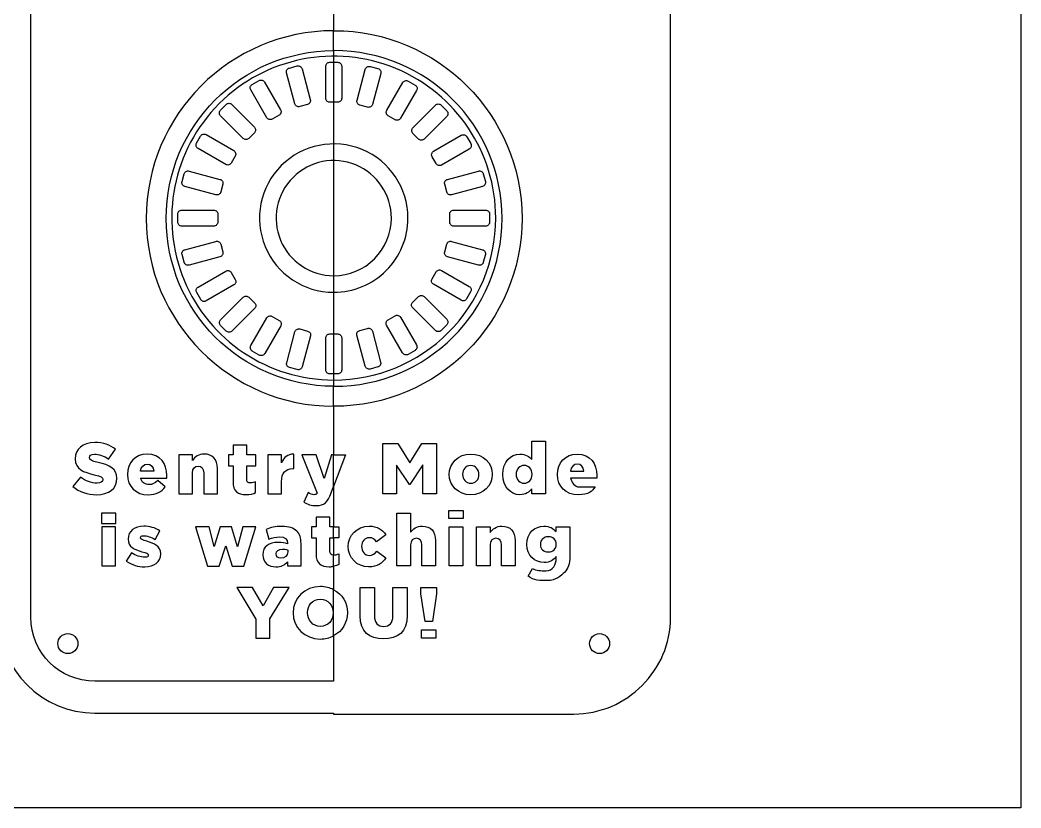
# Model space of a CAD drawing. Extents: x -459 to 930, y -131 to 300.
# Drawn here: x 129.4 to 379.7, y 0.1 to 197.3 of the extents above; entities that cross this region are included whole.
import ezdxf

# ---------------------------------------------------------------- set-up
doc = ezdxf.new("R2010")
doc.units = 0
doc.layers.add('Ebene_1', color=7, linetype='CONTINUOUS')

msp = doc.modelspace()

# ---------------------------------------------------------------- linework, layer by layer
at = {"layer": 'Ebene_1', "color": 7}
for points in [[(0.078336, 299.921664), (379.748836, 299.921664), (379.748836, 0.078344), (0.078336, 0.078344)], [(207.815736, 189.635088)], [(196.755055, 185.290675)], [(206.848001, 186.722517)], [(216.976023, 185.652421)], [(187.448851, 181.153467)], [(226.481951, 181.997554)], [(234.717868, 176.006753)], [(179.530664, 174.748385)], [(241.12315, 168.088566)], [(173.53985, 166.512468)], [(245.260558, 158.782362)], [(180.095346, 156.194386)], [(178.848, 148.722516)], [(222.256204, 147.72253)], [(226.413942, 147.72252)], [(246.848, 148.722516)], [(248.369245, 147.72252)], [(179.57759, 141.18267)], [(245.778314, 138.594694)], [(182.23345, 134.088566)], [(232.42955, 132.512468)], [(186.634592, 127.923477)], [(227.61394, 126.665109)], [(192.481951, 123.107854)], [(221.448851, 122.263767)], [(199.376331, 119.969453)], [(206.848001, 118.722517)], [(214.354747, 119.607707)], [(207.815736, 100.628709)], [(220.156069, 91.327985), (223.854034, 91.327985), (226.86677, 86.439396), (229.878988, 91.327985), (233.577471, 91.327985), (233.577471, 78.700333), (230.095512, 78.700333), (230.095512, 85.952086), (226.86677, 81.009751), (226.794422, 81.009751), (223.583767, 85.916428), (223.583767, 78.700333), (220.156069, 78.700333)], [(242.137154, 88.67595)], [(242.101393, 85.771735)], [(255.478869, 85.807909)], [(268.739564, 86.150524)], [(148.51165, 78.484)], [(161.47601, 78.46596)], [(185.93551, 78.50205)], [(149.74719, 71.30441), (153.31896, 71.30441), (153.31896, 73.8299), (149.74719, 73.8299)], [(236.611289, 74.559445), (240.183164, 74.559445), (240.183164, 72.563185), (236.611289, 72.563185)], [(149.81939, 60.66129), (153.24684, 60.66129), (153.24684, 70.42049), (149.81939, 70.42049)], [(176.27932, 60.58913), (179.21971, 60.58913), (180.84324, 65.65814), (182.43069, 60.58913), (185.38912, 60.58913), (188.40167, 70.42049), (185.10049, 70.42049), (183.78363, 65.47775), (182.26834, 70.45657), (179.43618, 70.45657), (177.93893, 65.51383), (176.65815, 70.42049), (173.30286, 70.42049)], [(216.699843, 70.619172)], [(236.683634, 70.420735), (240.111333, 70.420735), (240.111333, 60.661124), (236.683634, 60.661124)], [(249.908668, 70.636741)], [(260.391232, 70.636741)], [(261.527596, 67.967137)], [(160.57283, 60.44481)], [(193.40345, 60.4448)], [(194.63012, 62.5915)], [(207.815733, 60.567564)], [(188.37207, 42.62209), (191.88971, 42.62209), (191.88971, 47.40247), (196.68814, 55.24953), (192.77363, 55.24953), (190.15795, 50.64953), (187.56031, 55.24953), (183.57364, 55.24953), (188.37207, 47.34836)], [(229.665458, 55.249567), (233.561863, 55.249567), (233.561863, 53.716327), (232.515931, 46.734841), (230.711907, 46.734841), (229.665458, 53.716327)], [(204.472683, 52.345352)], [(207.815736, 43.181572)], [(229.827722, 44.630578), (233.399597, 44.630578), (233.399597, 42.621914), (229.827722, 42.621914)]]:
    msp.add_lwpolyline(points, close=True, dxfattribs=at)
for points in [[(132.120617, 47.82529), (132.120617, 247.82489)], [(292.12066, 47.825215), (292.12066, 247.82489)], [(215.007029, 215.753464), (207.815736, 215.753464), (207.815736, 213.113832), (218.851755, 213.113832), (218.851755, 201.98066), (207.815736, 201.98066), (207.815736, 194.635372)], [(207.815736, 189.635163), (207.815736, 194.635372)], [(207.815736, 189.635163), (207.815736, 105.628405)], [(196.755055, 185.290675), (198.686905, 185.808313)], [(205.848, 177.722518), (205.848, 185.722516)], [(206.848001, 186.722517), (208.847999, 186.722517)], [(209.848, 185.722516), (209.848, 177.722518)], [(216.976023, 185.652421), (218.907873, 185.134783)], [(198.118499, 176.338523), (196.047947, 184.065929)], [(199.911651, 185.101205), (201.982203, 177.373799)], [(213.680725, 177.217907), (215.751277, 184.945313)], [(219.614981, 183.910037), (217.544429, 176.182631)], [(187.448851, 181.153467), (189.180899, 182.153467)], [(190.546925, 181.787441), (194.546925, 174.859243)], [(221.115925, 174.70333), (225.115925, 181.631528)], [(226.481951, 181.997554), (228.213999, 180.997554)], [(191.082825, 172.859243), (187.082825, 179.787441)], [(228.580025, 179.631528), (224.580025, 172.70333)], [(179.530664, 174.748385), (180.944878, 176.162599)], [(182.359092, 176.162599), (188.015948, 170.505743)], [(201.275095, 176.149053), (199.343245, 175.631415)], [(208.847999, 176.722517), (206.848001, 176.722517)], [(216.319683, 175.475523), (214.387833, 175.993161)], [(227.646798, 170.349897), (233.303654, 176.006753)], [(234.717868, 176.006753), (236.132082, 174.592539)], [(185.18752, 167.677315), (179.530664, 173.334171)], [(194.180899, 173.493217), (192.448851, 172.493217)], [(223.213999, 172.337304), (221.481951, 173.337304)], [(236.132082, 173.178325), (230.475226, 167.521469)], [(173.53985, 166.512468), (174.53985, 168.244516)], [(175.905876, 168.610542), (182.834074, 164.610542)], [(188.015948, 169.091529), (186.601734, 167.677315)], [(229.061012, 167.521469), (227.646798, 168.935683)], [(232.828926, 164.454592), (239.757124, 168.454592)], [(241.12315, 168.088566), (242.12315, 166.356518)], [(180.834074, 161.146442), (173.905876, 165.146442)], [(183.2001, 163.244516), (182.2001, 161.512468)], [(233.4629, 161.356518), (232.4629, 163.088566)], [(241.757124, 164.990492), (234.828926, 160.990492)], [(169.918448, 156.850726), (170.436086, 158.782576)], [(171.660832, 159.489684), (179.388238, 157.419132)], [(236.308406, 157.418918), (244.035812, 159.48947)], [(245.260558, 158.782362), (245.778196, 156.850512)], [(178.352962, 153.555428), (170.625556, 155.62598)], [(180.095346, 156.194386), (179.577708, 154.262536)], [(236.118936, 154.262322), (235.601298, 156.194172)], [(245.071088, 155.625766), (237.343682, 153.555214)], [(168.848, 146.722518), (168.848, 148.722516)], [(169.848001, 149.722517), (177.847999, 149.722517)], [(178.848, 148.722516), (178.848, 146.722518)], [(236.848, 146.722518), (236.848, 148.722516)], [(237.848001, 149.722517), (245.847999, 149.722517)], [(246.848, 148.722516), (246.848, 146.722518)], [(177.847999, 145.722517), (169.848001, 145.722517)], [(245.847999, 145.722517), (237.848001, 145.722517)], [(170.625438, 139.819226), (178.352844, 141.889778)], [(179.57759, 141.18267), (180.095228, 139.25082)], [(235.601416, 139.251034), (236.119054, 141.182884)], [(237.3438, 141.889992), (245.071206, 139.81944)], [(170.435968, 136.66263), (169.91833, 138.59448)], [(179.38812, 138.026074), (171.660714, 135.955522)], [(244.03593, 135.955736), (236.308524, 138.026288)], [(245.778314, 138.594694), (245.260676, 136.662844)], [(173.939226, 130.454592), (180.867424, 134.454592)], [(182.23345, 134.088566), (183.23345, 132.356518)], [(232.42955, 132.512468), (233.42955, 134.244516)], [(234.795576, 134.610542), (241.723774, 130.610542)], [(182.867424, 130.990492), (175.939226, 126.990492)], [(239.723774, 127.146442), (232.795576, 131.146442)], [(174.5732, 127.356518), (173.5732, 129.088566)], [(179.563522, 122.266621), (185.220378, 127.923477)], [(186.634592, 127.923477), (188.048806, 126.509263)], [(227.61394, 126.665109), (229.028154, 128.079323)], [(230.442368, 128.079323), (236.099224, 122.422467)], [(242.0898, 129.244516), (241.0898, 127.512468)], [(233.270796, 119.594039), (227.61394, 125.250895)], [(188.048806, 125.095049), (182.39195, 119.438193)], [(187.115925, 115.81363), (191.115925, 122.741828)], [(192.481951, 123.107854), (194.213999, 122.107854)], [(221.448851, 122.263767), (223.180899, 123.263767)], [(224.546925, 122.897741), (228.546925, 115.969543)], [(180.977736, 119.438193), (179.563522, 120.852407)], [(194.580025, 120.741828), (190.580025, 113.81363)], [(225.082825, 113.969543), (221.082825, 120.897741)], [(236.099224, 121.008253), (234.68501, 119.594039)], [(196.081033, 111.534939), (198.151585, 119.262345)], [(199.376331, 119.969453), (201.308181, 119.451815)], [(202.015289, 118.227069), (199.944737, 110.499663)], [(205.848, 109.722518), (205.848, 117.722516)], [(206.848001, 118.722517), (208.847999, 118.722517)], [(209.848, 117.722516), (209.848, 109.722518)], [(215.718191, 110.655555), (213.647639, 118.382961)], [(214.354747, 119.607707), (216.286597, 120.125345)], [(217.511343, 119.418237), (219.581895, 111.690831)], [(189.213999, 113.447604), (187.481951, 114.447604)], [(228.180899, 114.603517), (226.448851, 113.603517)], [(198.719991, 109.792555), (196.788141, 110.310193)], [(218.874787, 110.466085), (216.942937, 109.948447)], [(208.847999, 108.722517), (206.848001, 108.722517)], [(207.815736, 100.628709), (207.815736, 105.628405)], [(207.815736, 100.628783), (207.815736, 88.460018), (210.77628, 88.460018), (207.815736, 80.565408), (207.815736, 70.420809), (209.135035, 70.420809), (209.135035, 67.660771), (207.815736, 67.660771), (207.815736, 63.386097)], [(186.07982, 82.39852), (186.07982, 85.69969), (188.35276, 85.69969), (188.35276, 88.45969), (186.07982, 88.45969), (186.07982, 90.93106), (182.65238, 90.93106), (182.65238, 88.45969), (181.49787, 88.45969), (181.49787, 85.69969), (182.65238, 85.69969), (182.65238, 81.73107)], [(257.409092, 91.869037), (260.836272, 91.869037), (260.836272, 78.700333), (257.409092, 78.700333), (257.409092, 79.999477)], [(257.409092, 87.269319), (257.409092, 91.869037)], [(146.72577, 87.79226), (146.72577, 87.82836)], [(151.5242, 87.39542), (153.274, 89.86679)], [(172.51252, 87.08871), (172.51252, 88.45969), (169.08507, 88.45969), (169.08507, 78.70049)], [(194.79233, 86.49342), (194.79233, 88.45969), (191.36489, 88.45969), (191.36489, 78.70049)], [(197.58841, 85.01421), (197.87704, 85.01421), (197.87704, 88.62205)], [(207.815736, 80.565333), (207.815736, 88.459944), (207.258663, 88.459944), (205.418468, 82.579165), (203.470264, 88.459944), (199.880821, 88.459944), (203.704875, 78.880684)], [(268.721678, 88.67595), (268.721572, 88.67595)], [(143.19009, 87.50365), (143.19009, 87.46755)], [(144.54303, 82.90361), (142.59479, 80.57655)], [(153.61674, 82.59695), (153.61674, 82.63305)], [(156.24465, 83.57107), (156.24465, 83.53497)], [(162.88311, 84.38283), (159.49174, 84.38283)], [(159.54586, 82.63303), (166.07605, 82.63303)], [(169.08507, 78.70049), (172.51252, 78.70049), (172.51252, 83.98597)], [(175.32663, 83.98597), (175.32663, 78.70049), (178.75408, 78.70049), (178.75408, 85.08636)], [(236.7256, 83.535178), (236.7256, 83.570836)], [(240.062758, 83.60701), (240.062758, 83.570836)], [(244.175684, 83.535178), (244.175684, 83.570836)], [(247.513054, 83.60701), (247.513054, 83.570836)], [(250.121163, 83.535178), (250.121163, 83.570836)], [(253.476408, 83.60701), (253.476408, 83.570836)], [(257.463244, 83.570836), (257.463244, 83.60701)], [(263.79692, 83.535165), (263.79692, 83.570836)], [(267.044061, 84.382673), (270.435569, 84.382673)], [(273.628349, 82.632909), (267.098539, 82.632909)], [(150.08106, 82.2903), (150.08106, 82.2542)], [(165.71527, 80.45029), (163.82115, 82.0197)], [(188.31668, 79.06127), (188.31668, 81.74911)], [(191.36489, 78.70049), (194.79233, 78.70049), (194.79233, 81.73107)], [(207.204405, 78.934945), (207.815736, 80.565333)], [(269.208987, 80.436735), (273.267669, 80.483506)], [(201.41406, 79.00729), (200.349525, 76.607953)], [(269.028647, 78.466238), (269.028647, 78.465709)], [(206.862304, 64.359065), (206.862304, 67.660673), (207.815733, 67.660673), (207.815733, 70.420711), (206.862304, 70.420711), (206.862304, 72.891877), (203.434606, 72.891877), (203.434606, 70.420711), (202.280155, 70.420711), (202.280155, 67.660673), (203.434606, 67.660673), (203.434606, 63.691923)], [(223.63947, 73.829828), (227.066652, 73.829828), (227.066652, 69.085415)], [(227.066758, 65.946589), (227.066758, 60.661124), (223.639576, 60.661124), (223.63947, 73.829828)], [(246.985848, 65.946589), (246.985848, 60.661124), (243.558668, 60.661124), (243.558668, 70.420735), (246.985848, 70.420735), (246.985848, 69.049759)], [(263.45771, 69.265765), (263.45771, 70.420735), (266.885417, 70.420735), (266.885417, 63.0062)], [(159.50851, 67.71463), (159.50851, 67.75073)], [(163.18851, 67.31779), (164.36106, 69.48249)], [(190.95012, 69.80716), (191.65365, 67.38991)], [(220.867031, 68.43636), (218.540041, 66.704683)], [(156.42381, 67.38995), (156.42381, 67.35385)], [(196.27169, 61.67148), (196.27169, 60.66129), (199.66306, 60.66129), (199.66306, 66.27148)], [(196.28973, 66.34363), (196.28973, 66.18128)], [(211.468637, 65.495971), (211.468637, 65.532145)], [(214.8059, 65.5678), (214.8059, 65.531627)], [(233.308649, 67.047298), (233.308649, 60.661124), (229.881057, 60.661124), (229.881057, 65.946589)], [(253.227845, 67.047298), (253.227845, 60.661124), (249.800147, 60.661124), (249.800147, 65.946589)], [(256.169784, 66.05511), (256.169784, 66.091284)], [(259.525134, 66.073197), (259.525134, 66.037023)], [(263.511971, 66.05511), (263.511971, 66.091284)], [(157.23557, 63.96245), (155.95479, 61.88794)], [(161.45675, 63.40326), (161.45675, 63.36716)], [(164.55949, 63.70991), (164.55949, 63.74601)], [(190.12032, 63.49344), (190.12032, 63.45734)], [(193.42149, 63.65579), (193.42149, 63.69189)], [(196.3258, 64.64797), (196.3258, 64.19699)], [(207.815736, 60.567588), (207.815736, 63.386023)], [(209.098862, 63.710108), (209.098862, 61.021899)], [(218.629957, 64.323433), (220.920773, 62.663586)], [(263.511971, 62.609325), (263.511971, 62.988113)], [(207.815736, 60.567662), (207.815736, 54.713756)], [(256.440569, 58.110776), (257.540759, 60.033233)], [(214.455536, 55.249567), (218.009324, 55.249567), (218.009324, 48.232425)], [(214.455536, 48.160077), (214.455536, 55.249567)], [(222.663819, 48.14199), (222.663819, 55.249567), (226.217607, 55.249567), (226.217607, 48.250512)], [(207.815736, 43.181572), (207.815736, 54.713682)], [(197.690256, 48.93574), (197.690256, 48.899567)], [(201.279596, 48.93574), (201.279596, 48.971914)], [(207.719512, 48.93574), (207.719512, 48.899567)], [(211.291493, 48.971988), (211.291493, 48.935815)], [(207.815736, 43.181646), (207.815736, 31.825242), (148.120672, 31.825242)], [(148.120672, 23.825142), (207.815736, 23.825142), (207.815736, 23.587414), (267.883399, 23.587414)]]:
    msp.add_lwpolyline(points, dxfattribs=at)
for points in [[(207.815736, 194.635372), (181.94273, 194.567287), (160.937462, 173.521313), (160.937462, 147.632559)], [(207.815736, 194.635372), (207.857696, 194.635483), (207.899325, 194.63696), (207.94131, 194.63696)], [(207.94131, 194.63696), (233.87204, 194.63696), (254.947216, 173.563334), (254.947226, 147.632596)], [(223.354821, 185.15925), (208.213077, 191.431166), (190.784176, 187.964342), (179.195187, 176.375353)], [(165.937674, 147.632559), (165.937674, 170.819099), (184.645316, 189.567437), (207.815736, 189.635163)], [(207.94131, 189.636676), (207.899312, 189.636676), (207.857704, 189.635353), (207.815736, 189.635088)], [(249.947014, 147.632522), (249.947004, 170.86106), (231.169839, 189.636676), (207.94131, 189.636676)], [(196.147848, 184.824749), (196.280456, 185.054433), (196.498875, 185.222032), (196.755055, 185.290675)], [(198.686905, 185.808313), (198.943085, 185.876956), (199.216041, 185.841021), (199.445725, 185.708412)], [(199.445725, 185.708412), (199.675409, 185.575804), (199.843008, 185.357385), (199.911651, 185.101205)], [(205.848, 185.722516), (205.848, 185.987733), (205.953357, 186.242087), (206.140893, 186.429624)], [(206.140893, 186.429624), (206.32843, 186.61716), (206.582784, 186.722517), (206.848001, 186.722517)], [(208.847999, 186.722517), (209.113216, 186.722517), (209.36757, 186.61716), (209.555107, 186.429624)], [(209.555107, 186.429624), (209.742643, 186.242087), (209.848, 185.987733), (209.848, 185.722516)], [(215.751277, 184.945313), (215.81992, 185.201493), (215.987519, 185.419912), (216.217203, 185.55252)], [(216.217203, 185.55252), (216.446887, 185.685129), (216.719843, 185.721064), (216.976023, 185.652421)], [(196.047947, 184.065929), (195.979304, 184.322109), (196.015239, 184.595065), (196.147848, 184.824749)], [(218.907873, 185.134783), (219.164053, 185.06614), (219.382472, 184.898541), (219.51508, 184.668857)], [(219.51508, 184.668857), (219.647689, 184.439173), (219.683624, 184.166217), (219.614981, 183.910037)], [(248.369245, 147.72252), (248.369245, 164.111826), (238.496565, 178.887335), (223.354821, 185.15925)], [(187.082825, 179.787441), (186.950217, 180.017126), (186.914282, 180.290081), (186.982925, 180.546261)], [(186.982925, 180.546261), (187.051568, 180.80244), (187.219166, 181.020859), (187.448851, 181.153467)], [(189.180899, 182.153467), (189.410584, 182.286075), (189.683539, 182.32201), (189.939719, 182.253367)], [(189.939719, 182.253367), (190.195898, 182.184724), (190.414317, 182.017126), (190.546925, 181.787441)], [(225.115925, 181.631528), (225.248533, 181.861213), (225.466952, 182.028811), (225.723131, 182.097454)], [(225.723131, 182.097454), (225.979311, 182.166097), (226.252266, 182.130162), (226.481951, 181.997554)], [(228.213999, 180.997554), (228.443684, 180.864946), (228.611282, 180.646527), (228.679925, 180.390348)], [(228.679925, 180.390348), (228.748568, 180.134168), (228.712633, 179.861213), (228.580025, 179.631528)], [(179.195187, 176.375353), (167.606198, 164.786364), (164.139374, 147.357463), (170.41129, 132.215719)], [(180.944878, 176.162599), (181.132414, 176.350135), (181.386768, 176.455492), (181.651985, 176.455492)], [(181.651985, 176.455492), (181.917202, 176.455492), (182.171556, 176.350135), (182.359092, 176.162599)], [(198.584425, 175.731316), (198.354741, 175.863924), (198.187142, 176.082343), (198.118499, 176.338523)], [(199.343245, 175.631415), (199.087065, 175.562772), (198.814109, 175.598707), (198.584425, 175.731316)], [(201.882302, 176.614979), (201.749694, 176.385295), (201.531275, 176.217696), (201.275095, 176.149053)], [(201.982203, 177.373799), (202.050846, 177.117619), (202.014911, 176.844663), (201.882302, 176.614979)], [(206.140893, 177.01541), (205.953357, 177.202947), (205.848, 177.457301), (205.848, 177.722518)], [(206.848001, 176.722517), (206.582784, 176.722517), (206.32843, 176.827874), (206.140893, 177.01541)], [(209.555107, 177.01541), (209.36757, 176.827874), (209.113216, 176.722517), (208.847999, 176.722517)], [(209.848, 177.722518), (209.848, 177.457301), (209.742643, 177.202947), (209.555107, 177.01541)], [(213.780626, 176.459087), (213.648017, 176.688771), (213.612082, 176.961727), (213.680725, 177.217907)], [(214.387833, 175.993161), (214.131653, 176.061804), (213.913234, 176.229403), (213.780626, 176.459087)], [(217.078503, 175.575424), (216.848819, 175.442815), (216.575863, 175.40688), (216.319683, 175.475523)], [(217.544429, 176.182631), (217.475786, 175.926451), (217.308187, 175.708032), (217.078503, 175.575424)], [(233.303654, 176.006753), (233.49119, 176.194289), (233.745544, 176.299646), (234.010761, 176.299646)], [(234.010761, 176.299646), (234.275978, 176.299646), (234.530332, 176.194289), (234.717868, 176.006753)], [(179.237771, 174.041278), (179.237771, 174.306495), (179.343128, 174.560849), (179.530664, 174.748385)], [(179.530664, 173.334171), (179.343128, 173.521707), (179.237771, 173.776061), (179.237771, 174.041278)], [(191.690031, 172.393317), (191.433852, 172.46196), (191.215433, 172.629558), (191.082825, 172.859243)], [(194.646825, 174.100423), (194.578182, 173.844244), (194.410584, 173.625825), (194.180899, 173.493217)], [(194.546925, 174.859243), (194.679533, 174.629558), (194.715468, 174.356603), (194.646825, 174.100423)], [(221.016025, 173.94451), (220.947382, 174.20069), (220.983317, 174.473645), (221.115925, 174.70333)], [(221.481951, 173.337304), (221.252266, 173.469912), (221.084668, 173.688331), (221.016025, 173.94451)], [(236.132082, 174.592539), (236.319618, 174.405003), (236.424975, 174.150649), (236.424975, 173.885432)], [(236.424975, 173.885432), (236.424975, 173.620215), (236.319618, 173.365861), (236.132082, 173.178325)], [(188.015948, 170.505743), (188.203484, 170.318207), (188.308841, 170.063853), (188.308841, 169.798636)], [(192.448851, 172.493217), (192.219166, 172.360609), (191.946211, 172.324674), (191.690031, 172.393317)], [(223.972819, 172.237404), (223.716639, 172.168761), (223.443684, 172.204696), (223.213999, 172.337304)], [(224.580025, 172.70333), (224.447417, 172.473645), (224.228998, 172.306047), (223.972819, 172.237404)], [(227.353905, 169.64279), (227.353905, 169.908007), (227.459262, 170.162361), (227.646798, 170.349897)], [(174.53985, 168.244516), (174.672458, 168.474201), (174.890877, 168.641799), (175.147056, 168.710442)], [(175.147056, 168.710442), (175.403236, 168.779085), (175.676191, 168.74315), (175.905876, 168.610542)], [(188.308841, 169.798636), (188.308841, 169.533419), (188.203484, 169.279065), (188.015948, 169.091529)], [(214.952891, 164.875195), (208.015281, 167.748847), (200.029747, 166.160426), (194.719931, 160.850609)], [(227.646798, 168.935683), (227.459262, 169.123219), (227.353905, 169.377573), (227.353905, 169.64279)], [(239.757124, 168.454592), (239.986809, 168.5872), (240.259764, 168.623135), (240.515944, 168.554492)], [(240.515944, 168.554492), (240.772123, 168.485849), (240.990542, 168.318251), (241.12315, 168.088566)], [(173.43995, 165.753648), (173.371307, 166.009828), (173.407242, 166.282783), (173.53985, 166.512468)], [(173.905876, 165.146442), (173.676191, 165.27905), (173.508593, 165.497469), (173.43995, 165.753648)], [(185.894627, 167.384422), (185.62941, 167.384422), (185.375056, 167.489779), (185.18752, 167.677315)], [(186.601734, 167.677315), (186.414198, 167.489779), (186.159844, 167.384422), (185.894627, 167.384422)], [(229.768119, 167.228576), (229.502902, 167.228576), (229.248548, 167.333933), (229.061012, 167.521469)], [(230.475226, 167.521469), (230.28769, 167.333933), (230.033336, 167.228576), (229.768119, 167.228576)], [(242.22305, 165.597698), (242.154407, 165.341519), (241.986809, 165.1231), (241.757124, 164.990492)], [(242.12315, 166.356518), (242.255758, 166.126833), (242.291693, 165.853878), (242.22305, 165.597698)], [(182.834074, 164.610542), (183.063759, 164.477934), (183.231357, 164.259515), (183.3, 164.003336)], [(183.3, 164.003336), (183.368643, 163.747156), (183.332708, 163.474201), (183.2001, 163.244516)], [(213.361793, 161.033956), (207.977824, 163.264069), (201.780607, 162.031366), (197.659895, 157.910655)], [(226.413942, 147.72252), (226.413942, 155.231734), (221.8905, 162.001543), (214.952891, 164.875195)], [(232.4629, 163.088566), (232.330292, 163.318251), (232.294357, 163.591206), (232.363, 163.847386)], [(232.363, 163.847386), (232.431643, 164.103565), (232.599241, 164.321984), (232.828926, 164.454592)], [(181.592894, 161.046542), (181.336714, 160.977899), (181.063759, 161.013834), (180.834074, 161.146442)], [(182.2001, 161.512468), (182.067492, 161.282783), (181.849073, 161.115185), (181.592894, 161.046542)], [(194.719931, 160.850609), (189.410114, 155.540793), (187.821693, 147.555259), (190.695345, 140.617649)], [(222.256204, 147.72253), (222.256204, 153.550096), (218.745763, 158.803843), (213.361793, 161.033956)], [(234.070106, 160.890592), (233.813927, 160.959235), (233.595508, 161.126833), (233.4629, 161.356518)], [(234.828926, 160.990492), (234.599241, 160.857884), (234.326286, 160.821949), (234.070106, 160.890592)], [(170.436086, 158.782576), (170.504729, 159.038756), (170.672328, 159.257175), (170.902012, 159.389783)], [(170.902012, 159.389783), (171.131696, 159.522392), (171.404652, 159.558327), (171.660832, 159.489684)], [(197.659895, 157.910655), (193.539184, 153.789943), (192.306481, 147.592726), (194.536594, 142.208757)], [(244.035812, 159.48947), (244.291992, 159.558113), (244.564948, 159.522178), (244.794632, 159.389569)], [(244.794632, 159.389569), (245.024316, 159.256961), (245.191915, 159.038542), (245.260558, 158.782362)], [(170.018349, 156.091906), (169.88574, 156.32159), (169.849805, 156.594546), (169.918448, 156.850726)], [(170.625556, 155.62598), (170.369376, 155.694623), (170.150957, 155.862222), (170.018349, 156.091906)], [(179.388238, 157.419132), (179.644418, 157.350489), (179.862837, 157.18289), (179.995445, 156.953206)], [(179.995445, 156.953206), (180.128054, 156.723522), (180.163989, 156.450566), (180.095346, 156.194386)], [(235.601298, 156.194172), (235.532655, 156.450352), (235.56859, 156.723308), (235.701199, 156.952992)], [(235.701199, 156.952992), (235.833807, 157.182676), (236.052226, 157.350275), (236.308406, 157.418918)], [(245.678295, 156.091692), (245.545687, 155.862008), (245.327268, 155.694409), (245.071088, 155.625766)], [(245.778196, 156.850512), (245.846839, 156.594332), (245.810904, 156.321376), (245.678295, 156.091692)], [(179.111782, 153.655329), (178.882098, 153.52272), (178.609142, 153.486785), (178.352962, 153.555428)], [(179.577708, 154.262536), (179.509065, 154.006356), (179.341466, 153.787937), (179.111782, 153.655329)], [(236.584862, 153.655115), (236.355178, 153.787723), (236.187579, 154.006142), (236.118936, 154.262322)], [(237.343682, 153.555214), (237.087502, 153.486571), (236.814546, 153.522506), (236.584862, 153.655115)], [(168.848, 148.722516), (168.848, 148.987733), (168.953357, 149.242087), (169.140893, 149.429624)], [(169.140893, 149.429624), (169.32843, 149.61716), (169.582784, 149.722517), (169.848001, 149.722517)], [(177.847999, 149.722517), (178.113216, 149.722517), (178.36757, 149.61716), (178.555107, 149.429624)], [(178.555107, 149.429624), (178.742643, 149.242087), (178.848, 148.987733), (178.848, 148.722516)], [(218.036145, 137.534405), (220.738203, 140.236464), (222.256204, 143.901242), (222.256204, 147.72253)], [(220.976109, 134.594431), (224.457895, 138.076216), (226.413942, 142.798531), (226.413942, 147.72252)], [(236.500853, 119.069687), (244.100057, 126.668891), (248.369245, 136.975623), (248.369245, 147.72252)], [(236.848, 148.722516), (236.848, 148.987733), (236.953357, 149.242087), (237.140893, 149.429624)], [(237.140893, 149.429624), (237.32843, 149.61716), (237.582784, 149.722517), (237.848001, 149.722517)], [(245.847999, 149.722517), (246.113216, 149.722517), (246.36757, 149.61716), (246.555107, 149.429624)], [(246.555107, 149.429624), (246.742643, 149.242087), (246.848, 148.987733), (246.848, 148.722516)], [(160.937462, 147.632559), (160.937462, 121.743805), (181.942719, 100.696804), (207.815736, 100.628709)], [(207.815736, 105.628405), (184.645306, 105.696135), (165.937674, 124.446016), (165.937674, 147.632559)], [(169.140893, 146.01541), (168.953357, 146.202947), (168.848, 146.457301), (168.848, 146.722518)], [(169.848001, 145.722517), (169.582784, 145.722517), (169.32843, 145.827874), (169.140893, 146.01541)], [(178.555107, 146.01541), (178.36757, 145.827874), (178.113216, 145.722517), (177.847999, 145.722517)], [(178.848, 146.722518), (178.848, 146.457301), (178.742643, 146.202947), (178.555107, 146.01541)], [(254.947226, 147.632596), (254.947226, 121.701855), (233.87205, 100.627206), (207.94131, 100.627195)], [(207.94131, 105.626817), (231.16985, 105.626828), (249.947014, 124.403981), (249.947014, 147.632522)], [(237.140893, 146.01541), (236.953357, 146.202947), (236.848, 146.457301), (236.848, 146.722518)], [(237.848001, 145.722517), (237.582784, 145.722517), (237.32843, 145.827874), (237.140893, 146.01541)], [(246.555107, 146.01541), (246.36757, 145.827874), (246.113216, 145.722517), (245.847999, 145.722517)], [(246.848, 146.722518), (246.848, 146.457301), (246.742643, 146.202947), (246.555107, 146.01541)], [(178.352844, 141.889778), (178.609024, 141.958421), (178.88198, 141.922486), (179.111664, 141.789877)], [(179.111664, 141.789877), (179.341348, 141.657269), (179.508947, 141.43885), (179.57759, 141.18267)], [(190.695345, 140.617649), (193.568997, 133.68004), (200.338806, 129.156598), (207.84802, 129.156598)], [(194.536594, 142.208757), (196.766707, 136.824787), (202.020454, 133.314346), (207.84802, 133.314346)], [(236.119054, 141.182884), (236.187697, 141.439064), (236.355296, 141.657483), (236.58498, 141.790091)], [(236.58498, 141.790091), (236.814664, 141.9227), (237.08762, 141.958635), (237.3438, 141.889992)], [(169.91833, 138.59448), (169.849687, 138.85066), (169.885622, 139.123616), (170.018231, 139.3533)], [(170.018231, 139.3533), (170.150839, 139.582984), (170.369258, 139.750583), (170.625438, 139.819226)], [(179.995327, 138.492), (179.862719, 138.262316), (179.6443, 138.094717), (179.38812, 138.026074)], [(180.095228, 139.25082), (180.163871, 138.99464), (180.127936, 138.721684), (179.995327, 138.492)], [(235.701317, 138.492214), (235.568708, 138.721898), (235.532773, 138.994854), (235.601416, 139.251034)], [(236.308524, 138.026288), (236.052344, 138.094931), (235.833925, 138.26253), (235.701317, 138.492214)], [(245.071206, 139.81944), (245.327386, 139.750797), (245.545805, 139.583198), (245.678413, 139.353514)], [(245.678413, 139.353514), (245.811022, 139.12383), (245.846957, 138.850874), (245.778314, 138.594694)], [(170.901894, 136.055423), (170.67221, 136.188031), (170.504611, 136.40645), (170.435968, 136.66263)], [(171.660714, 135.955522), (171.404534, 135.886879), (171.131578, 135.922814), (170.901894, 136.055423)], [(207.84802, 133.314346), (211.669308, 133.314346), (215.334086, 134.832347), (218.036145, 137.534405)], [(244.79475, 136.055637), (244.565066, 135.923028), (244.29211, 135.887093), (244.03593, 135.955736)], [(245.260676, 136.662844), (245.192033, 136.406664), (245.024434, 136.188245), (244.79475, 136.055637)], [(180.867424, 134.454592), (181.097109, 134.5872), (181.370064, 134.623135), (181.626244, 134.554492)], [(181.626244, 134.554492), (181.882423, 134.485849), (182.100842, 134.318251), (182.23345, 134.088566)], [(207.84802, 129.156598), (212.772009, 129.156598), (217.494324, 131.112645), (220.976109, 134.594431)], [(233.42955, 134.244516), (233.562158, 134.474201), (233.780577, 134.641799), (234.036756, 134.710442)], [(234.036756, 134.710442), (234.292936, 134.779085), (234.565891, 134.74315), (234.795576, 134.610542)], [(170.41129, 132.215719), (176.683205, 117.073975), (191.458714, 107.201295), (207.84802, 107.201295)], [(173.4733, 129.847386), (173.541943, 130.103565), (173.709541, 130.321984), (173.939226, 130.454592)], [(183.33335, 131.597698), (183.264707, 131.341519), (183.097109, 131.1231), (182.867424, 130.990492)], [(183.23345, 132.356518), (183.366058, 132.126833), (183.401993, 131.853878), (183.33335, 131.597698)], [(232.32965, 131.753648), (232.261007, 132.009828), (232.296942, 132.282783), (232.42955, 132.512468)], [(232.795576, 131.146442), (232.565891, 131.27905), (232.398293, 131.497469), (232.32965, 131.753648)], [(241.723774, 130.610542), (241.953459, 130.477934), (242.121057, 130.259515), (242.1897, 130.003336)], [(173.5732, 129.088566), (173.440592, 129.318251), (173.404657, 129.591206), (173.4733, 129.847386)], [(185.220378, 127.923477), (185.407914, 128.111013), (185.662268, 128.21637), (185.927485, 128.21637)], [(185.927485, 128.21637), (186.192702, 128.21637), (186.447056, 128.111013), (186.634592, 127.923477)], [(229.028154, 128.079323), (229.21569, 128.266859), (229.470044, 128.372216), (229.735261, 128.372216)], [(229.735261, 128.372216), (230.000478, 128.372216), (230.254832, 128.266859), (230.442368, 128.079323)], [(242.1897, 130.003336), (242.258343, 129.747156), (242.222408, 129.474201), (242.0898, 129.244516)], [(175.180406, 126.890592), (174.924227, 126.959235), (174.705808, 127.126833), (174.5732, 127.356518)], [(175.939226, 126.990492), (175.709541, 126.857884), (175.436586, 126.821949), (175.180406, 126.890592)], [(188.048806, 126.509263), (188.236342, 126.321727), (188.341699, 126.067373), (188.341699, 125.802156)], [(188.341699, 125.802156), (188.341699, 125.536939), (188.236342, 125.282585), (188.048806, 125.095049)], [(227.321047, 125.958002), (227.321047, 126.223219), (227.426404, 126.477573), (227.61394, 126.665109)], [(227.61394, 125.250895), (227.426404, 125.438431), (227.321047, 125.692785), (227.321047, 125.958002)], [(240.482594, 127.046542), (240.226414, 126.977899), (239.953459, 127.013834), (239.723774, 127.146442)], [(241.0898, 127.512468), (240.957192, 127.282783), (240.738773, 127.115185), (240.482594, 127.046542)], [(191.115925, 122.741828), (191.248533, 122.971513), (191.466952, 123.139111), (191.723131, 123.207754)], [(191.723131, 123.207754), (191.979311, 123.276397), (192.252266, 123.240462), (192.481951, 123.107854)], [(223.180899, 123.263767), (223.410584, 123.396375), (223.683539, 123.43231), (223.939719, 123.363667)], [(223.939719, 123.363667), (224.195898, 123.295024), (224.414317, 123.127426), (224.546925, 122.897741)], [(179.270629, 121.559514), (179.270629, 121.824731), (179.375986, 122.079085), (179.563522, 122.266621)], [(179.563522, 120.852407), (179.375986, 121.039943), (179.270629, 121.294297), (179.270629, 121.559514)], [(194.213999, 122.107854), (194.443684, 121.975246), (194.611282, 121.756827), (194.679925, 121.500648)], [(194.679925, 121.500648), (194.748568, 121.244468), (194.712633, 120.971513), (194.580025, 120.741828)], [(216.286597, 120.125345), (216.542777, 120.193988), (216.815733, 120.158053), (217.045417, 120.025444)], [(221.082825, 120.897741), (220.950217, 121.127426), (220.914282, 121.400381), (220.982925, 121.656561)], [(220.982925, 121.656561), (221.051568, 121.91274), (221.219166, 122.131159), (221.448851, 122.263767)], [(236.099224, 122.422467), (236.28676, 122.234931), (236.392117, 121.980577), (236.392117, 121.71536)], [(236.392117, 121.71536), (236.392117, 121.450143), (236.28676, 121.195789), (236.099224, 121.008253)], [(181.684843, 119.1453), (181.419626, 119.1453), (181.165272, 119.250657), (180.977736, 119.438193)], [(182.39195, 119.438193), (182.204414, 119.250657), (181.95006, 119.1453), (181.684843, 119.1453)], [(198.151585, 119.262345), (198.220228, 119.518525), (198.387827, 119.736944), (198.617511, 119.869552)], [(198.617511, 119.869552), (198.847195, 120.002161), (199.120151, 120.038096), (199.376331, 119.969453)], [(201.308181, 119.451815), (201.564361, 119.383172), (201.78278, 119.215573), (201.915388, 118.985889)], [(201.915388, 118.985889), (202.047997, 118.756205), (202.083932, 118.483249), (202.015289, 118.227069)], [(205.848, 117.722516), (205.848, 117.987733), (205.953357, 118.242087), (206.140893, 118.429624)], [(206.140893, 118.429624), (206.32843, 118.61716), (206.582784, 118.722517), (206.848001, 118.722517)], [(207.84802, 107.201295), (218.594917, 107.201295), (228.901649, 111.470483), (236.500853, 119.069687)], [(208.847999, 118.722517), (209.113216, 118.722517), (209.36757, 118.61716), (209.555107, 118.429624)], [(209.555107, 118.429624), (209.742643, 118.242087), (209.848, 117.987733), (209.848, 117.722516)], [(213.647639, 118.382961), (213.578996, 118.639141), (213.614931, 118.912097), (213.74754, 119.141781)], [(213.74754, 119.141781), (213.880148, 119.371465), (214.098567, 119.539064), (214.354747, 119.607707)], [(217.045417, 120.025444), (217.275101, 119.892836), (217.4427, 119.674417), (217.511343, 119.418237)], [(233.977903, 119.301146), (233.712686, 119.301146), (233.458332, 119.406503), (233.270796, 119.594039)], [(234.68501, 119.594039), (234.497474, 119.406503), (234.24312, 119.301146), (233.977903, 119.301146)], [(187.016025, 115.05481), (186.947382, 115.31099), (186.983317, 115.583945), (187.115925, 115.81363)], [(228.646825, 115.210723), (228.578182, 114.954544), (228.410584, 114.736125), (228.180899, 114.603517)], [(228.546925, 115.969543), (228.679533, 115.739858), (228.715468, 115.466903), (228.646825, 115.210723)], [(187.481951, 114.447604), (187.252266, 114.580212), (187.084668, 114.798631), (187.016025, 115.05481)], [(189.972819, 113.347704), (189.716639, 113.279061), (189.443684, 113.314996), (189.213999, 113.447604)], [(190.580025, 113.81363), (190.447417, 113.583945), (190.228998, 113.416347), (189.972819, 113.347704)], [(225.690031, 113.503617), (225.433852, 113.57226), (225.215433, 113.739858), (225.082825, 113.969543)], [(226.448851, 113.603517), (226.219166, 113.470909), (225.946211, 113.434974), (225.690031, 113.503617)], [(196.180934, 110.776119), (196.048325, 111.005803), (196.01239, 111.278759), (196.081033, 111.534939)], [(196.788141, 110.310193), (196.531961, 110.378836), (196.313542, 110.546435), (196.180934, 110.776119)], [(199.944737, 110.499663), (199.876094, 110.243483), (199.708495, 110.025064), (199.478811, 109.892456)], [(216.184117, 110.048348), (215.954433, 110.180956), (215.786834, 110.399375), (215.718191, 110.655555)], [(219.481994, 110.932011), (219.349386, 110.702327), (219.130967, 110.534728), (218.874787, 110.466085)], [(219.581895, 111.690831), (219.650538, 111.434651), (219.614603, 111.161695), (219.481994, 110.932011)], [(199.478811, 109.892456), (199.249127, 109.759847), (198.976171, 109.723912), (198.719991, 109.792555)], [(206.140893, 109.01541), (205.953357, 109.202947), (205.848, 109.457301), (205.848, 109.722518)], [(206.848001, 108.722517), (206.582784, 108.722517), (206.32843, 108.827874), (206.140893, 109.01541)], [(209.555107, 109.01541), (209.36757, 108.827874), (209.113216, 108.722517), (208.847999, 108.722517)], [(209.848, 109.722518), (209.848, 109.457301), (209.742643, 109.202947), (209.555107, 109.01541)], [(216.942937, 109.948447), (216.686757, 109.879804), (216.413801, 109.915739), (216.184117, 110.048348)], [(207.815736, 105.628405), (207.857704, 105.62828), (207.899312, 105.626817), (207.94131, 105.626817)], [(207.94131, 100.627195), (207.899325, 100.627195), (207.857696, 100.628518), (207.815736, 100.628783)], [(148.07871, 91.54444), (145.04812, 91.54444), (143.19009, 89.84875), (143.19009, 87.50365)], [(153.274, 89.86679), (151.90302, 90.96718), (150.22537, 91.54444), (148.07871, 91.54444)], [(146.72577, 87.82836), (146.72577, 88.27934), (147.14067, 88.64012), (147.98851, 88.64012)], [(148.90851, 86.5656), (147.15871, 86.96246), (146.72577, 87.21501), (146.72577, 87.79226)], [(147.98851, 88.64012), (149.10694, 88.64012), (150.36969, 88.20718), (151.5242, 87.39542)], [(161.16935, 88.67616), (158.28308, 88.67616), (156.24465, 86.42126), (156.24465, 83.57107)], [(166.09405, 83.33656), (166.09405, 86.20479), (164.54268, 88.67616), (161.16935, 88.67616)], [(175.43487, 88.67616), (174.04585, 88.67616), (173.14389, 87.90048), (172.51252, 87.08871)], [(178.75408, 85.08636), (178.75408, 87.30518), (177.50938, 88.67616), (175.43487, 88.67616)], [(197.87704, 88.62205), (196.25351, 88.69415), (195.35155, 87.82832), (194.79233, 86.49342)], [(236.7256, 83.570836), (236.7256, 86.348876), (238.998326, 88.67595), (242.137154, 88.67595)], [(242.137154, 88.67595), (245.257936, 88.67595), (247.513054, 86.38504), (247.513054, 83.60701)], [(250.121163, 83.570836), (250.121163, 86.745735), (252.105432, 88.67595), (254.414443, 88.67595)], [(254.414443, 88.67595), (255.893662, 88.67595), (256.75968, 88.008917), (257.409092, 87.269319)], [(263.79692, 83.570836), (263.79692, 86.421026), (265.835418, 88.67595), (268.721678, 88.67595)], [(268.721572, 88.67595), (272.094904, 88.67595), (273.646341, 86.204972), (273.646341, 83.336741)], [(143.19009, 87.46755), (143.19009, 84.8699), (145.26459, 84.11226), (147.95243, 83.49892)], [(153.61674, 82.63305), (153.61674, 84.99619), (151.81282, 85.93422), (148.90851, 86.5656)], [(159.49174, 84.38283), (159.67213, 85.44715), (160.28547, 86.15067), (161.18743, 86.15067)], [(161.18743, 86.15067), (162.12546, 86.15067), (162.75684, 85.46519), (162.88311, 84.38283)], [(172.51252, 83.98597), (172.51252, 85.05028), (173.12585, 85.62754), (173.95565, 85.62754)], [(173.95565, 85.62754), (174.76742, 85.62754), (175.32663, 85.05028), (175.32663, 83.98597)], [(242.101393, 85.771735), (240.856682, 85.771735), (240.062758, 84.779559), (240.062758, 83.60701)], [(244.175684, 83.570836), (244.175684, 84.761427), (243.310013, 85.771735), (242.101393, 85.771735)], [(255.478869, 85.807909), (254.378481, 85.807909), (253.476408, 84.905828), (253.476408, 83.60701)], [(257.463244, 83.60701), (257.463244, 84.887789), (256.579261, 85.807909), (255.478869, 85.807909)], [(268.739564, 86.150524), (267.837599, 86.150524), (267.224454, 85.446994), (267.044061, 84.382673)], [(270.435569, 84.382673), (270.30931, 85.465033), (269.677591, 86.150524), (268.739564, 86.150524)], [(148.63792, 81.38832), (147.17675, 81.38832), (145.78773, 81.91145), (144.54303, 82.90361)], [(147.95243, 83.49892), (149.66616, 83.10206), (150.08106, 82.81343), (150.08106, 82.2903)], [(156.24465, 83.53497), (156.24465, 80.50439), (158.40935, 78.46596), (161.47601, 78.46596)], [(161.65645, 81.02754), (160.59213, 81.02754), (159.81645, 81.56872), (159.54586, 82.63303)], [(166.07605, 82.63303), (166.09405, 82.86754), (166.09405, 83.12009), (166.09405, 83.33656)], [(194.79233, 81.73107), (194.79233, 83.98597), (195.80253, 85.01421), (197.58841, 85.01421)], [(242.101499, 78.466238), (238.980718, 78.466238), (236.7256, 80.757141), (236.7256, 83.535178)], [(240.062758, 83.570836), (240.062758, 82.380245), (240.928419, 81.370453), (242.137049, 81.370453)], [(247.513054, 83.570836), (247.513054, 80.792796), (245.240317, 78.466238), (242.101499, 78.466238)], [(242.137049, 81.370453), (243.381749, 81.370453), (244.175684, 82.36263), (244.175684, 83.535178)], [(254.43253, 78.483809), (252.123519, 78.483809), (250.121163, 80.414399), (250.121163, 83.535178)], [(253.476408, 83.570836), (253.476408, 82.272015), (254.378481, 81.352366), (255.478869, 81.352366)], [(255.478869, 81.352366), (256.579261, 81.352366), (257.463244, 82.272015), (257.463244, 83.570836)], [(269.028647, 78.465709), (265.961994, 78.465709), (263.79692, 80.504585), (263.79692, 83.535165)], [(267.098539, 82.632909), (267.369128, 81.568599), (268.144675, 80.436735), (269.208987, 80.436735)], [(273.646341, 83.336741), (273.646341, 83.120272), (273.646262, 82.86742), (273.628349, 82.632909)], [(142.59479, 80.57655), (144.14616, 79.18753), (146.27479, 78.484), (148.51165, 78.484)], [(148.51165, 78.48401), (151.57831, 78.48401), (153.61674, 80.01735), (153.61674, 82.59695)], [(150.08106, 82.2542), (150.08106, 81.71302), (149.57596, 81.38832), (148.63792, 81.38832)], [(161.47605, 78.46598), (163.42429, 78.46598), (164.77723, 79.2597), (165.71527, 80.45029)], [(163.82115, 82.0197), (163.11762, 81.33421), (162.46821, 81.02754), (161.65645, 81.02754)], [(182.65238, 81.73107), (182.65238, 79.40401), (183.87904, 78.50205), (185.93551, 78.50205)], [(187.01786, 81.4244), (186.38649, 81.4244), (186.07982, 81.71303), (186.07982, 82.39852)], [(188.31668, 81.74911), (187.90178, 81.55068), (187.46884, 81.4244), (187.01786, 81.4244)], [(273.267669, 80.483506), (272.329642, 79.292915), (271.711866, 78.466238), (269.028647, 78.466238)], [(185.93551, 78.50205), (186.89159, 78.50205), (187.70335, 78.71852), (188.31668, 79.06127)], [(202.911125, 78.483809), (202.532306, 78.483809), (201.955231, 78.68259), (201.41406, 79.00729)], [(203.704875, 78.880684), (203.488406, 78.574013), (203.253867, 78.483809), (202.911125, 78.483809)], [(203.488351, 75.759945), (205.436592, 75.759945), (206.356564, 76.662012), (207.204405, 78.934945)], [(257.409092, 79.999477), (256.741641, 79.187709), (255.89371, 78.483809), (254.43253, 78.483809)], [(200.349525, 76.607953), (201.251487, 76.102853), (202.279732, 75.759945), (203.488351, 75.759945)], [(160.33832, 70.61896), (158.08342, 70.61896), (156.42381, 69.46445), (156.42381, 67.38995)], [(164.36106, 69.48249), (163.24263, 70.20406), (161.76341, 70.61896), (160.33832, 70.61896)], [(194.90071, 70.56481), (193.22306, 70.56481), (192.05051, 70.25814), (190.95012, 69.80716)], [(198.61678, 69.37422), (197.8411, 70.1499), (196.65051, 70.56481), (194.90071, 70.56481)], [(211.468637, 65.532145), (211.468637, 68.292144), (213.615143, 70.619172), (216.699843, 70.619172)], [(216.699843, 70.619172), (218.702191, 70.619172), (220.037221, 69.75322), (220.867031, 68.43636)], [(227.066652, 69.085415), (227.698022, 69.897185), (228.60045, 70.636741), (229.98947, 70.636741)], [(229.98947, 70.636741), (232.06398, 70.636741), (233.308649, 69.266117), (233.308649, 67.047298)], [(246.985848, 69.049759), (247.617218, 69.861528), (248.519648, 70.636741), (249.908668, 70.636741)], [(249.908668, 70.636741), (251.983179, 70.636741), (253.227845, 69.266117), (253.227845, 67.047298)], [(256.169784, 66.091284), (256.169784, 68.905403), (258.136331, 70.636741), (260.391232, 70.636741)], [(260.391232, 70.636741), (261.852401, 70.636741), (262.718113, 70.041457), (263.45771, 69.265765)], [(159.50851, 67.75073), (159.50851, 68.02132), (159.7791, 68.21975), (160.30224, 68.21975)], [(161.09596, 66.84875), (160.06773, 67.15542), (159.50851, 67.33581), (159.50851, 67.71463)], [(160.30224, 68.21975), (161.07792, 68.21975), (162.17831, 67.87701), (163.18851, 67.31779)], [(191.65365, 67.38991), (192.51953, 67.73265), (193.31326, 67.93108), (194.34149, 67.93108)], [(194.34149, 67.93108), (195.65835, 67.93108), (196.28973, 67.35383), (196.28973, 66.34363)], [(199.66306, 66.27148), (199.66306, 67.64246), (199.35639, 68.65265), (198.61678, 69.37422)], [(216.71793, 67.732526), (215.617539, 67.732526), (214.8059, 66.75838), (214.8059, 65.5678)], [(218.540041, 66.704683), (218.07102, 67.354092), (217.54773, 67.732526), (216.71793, 67.732526)], [(261.527596, 67.967137), (260.355048, 67.967137), (259.525134, 67.155547), (259.525134, 66.073197)], [(263.511971, 66.091284), (263.511971, 67.173644), (262.682106, 67.967137), (261.527596, 67.967137)], [(156.42381, 67.35385), (156.42381, 65.38758), (157.95714, 64.73816), (159.88734, 64.23307)], [(164.55949, 63.74601), (164.55949, 65.64012), (163.02616, 66.30757), (161.09596, 66.84875)], [(193.94463, 66.5601), (191.65365, 66.5601), (190.12032, 65.51383), (190.12032, 63.49344)], [(196.28973, 66.18128), (195.73051, 66.37971), (194.84659, 66.5601), (193.94463, 66.5601)], [(216.573753, 60.427028), (213.633362, 60.427028), (211.468637, 62.73597), (211.468637, 65.495971)], [(214.8059, 65.531627), (214.8059, 64.268887), (215.599592, 63.313159), (216.754104, 63.313159)], [(228.510081, 67.588349), (227.680271, 67.588349), (227.066758, 67.010899), (227.066758, 65.946589)], [(229.881057, 65.946589), (229.881057, 67.010899), (229.321841, 67.588349), (228.510081, 67.588349)], [(248.429171, 67.588349), (247.599361, 67.588349), (246.985848, 67.010899), (246.985848, 65.946589)], [(249.800147, 65.946589), (249.800147, 67.010899), (249.240931, 67.588349), (248.429171, 67.588349)], [(260.499235, 61.527221), (258.100025, 61.527221), (256.169784, 63.25903), (256.169784, 66.05511)], [(259.525134, 66.037023), (259.525134, 64.954663), (260.355048, 64.160651), (261.527596, 64.160651)], [(261.527596, 64.160651), (262.682106, 64.160651), (263.511971, 64.97275), (263.511971, 66.05511)], [(160.59086, 62.84402), (159.58067, 62.84402), (158.354, 63.22284), (157.23557, 63.96245)], [(159.88734, 64.23307), (160.91557, 63.94444), (161.45675, 63.78209), (161.45675, 63.40326)], [(160.57283, 60.44482), (162.954, 60.44482), (164.55949, 61.56325), (164.55949, 63.70991)], [(161.45675, 63.36716), (161.45675, 63.02441), (161.18616, 62.84402), (160.59086, 62.84402)], [(190.12032, 63.45734), (190.12032, 61.50911), (191.54542, 60.4448), (193.40345, 60.4448)], [(193.42149, 63.69189), (193.42149, 64.41346), (193.99875, 64.90052), (194.9909, 64.90052)], [(194.63012, 62.59148), (193.92659, 62.59148), (193.42149, 62.98834), (193.42149, 63.65579)], [(196.3258, 64.19699), (196.3258, 63.22287), (195.62228, 62.5915), (194.63012, 62.5915)], [(194.9909, 64.90052), (195.496, 64.90052), (195.98306, 64.79228), (196.3258, 64.64797)], [(203.434606, 63.691923), (203.434606, 61.364863), (204.661667, 60.462662), (206.718128, 60.462662)], [(207.800231, 63.384964), (207.168851, 63.384964), (206.862304, 63.673574), (206.862304, 64.359065)], [(207.815736, 63.386023), (207.810523, 63.385988), (207.805443, 63.384964), (207.800231, 63.384964)], [(207.815736, 63.386097), (208.261085, 63.388981), (208.688763, 63.513972), (209.098862, 63.710108)], [(220.920773, 62.663586), (220.018814, 61.328686), (218.720413, 60.427028), (216.573753, 60.427028)], [(216.754104, 63.313159), (217.565862, 63.313159), (218.088776, 63.692063), (218.629957, 64.323433)], [(263.511971, 62.988113), (262.826481, 62.194392), (261.924336, 61.527221), (260.499235, 61.527221)], [(260.950371, 59.447477), (262.664101, 59.447477), (263.511971, 61.057954), (263.511971, 62.609325)], [(266.885417, 63.0062), (266.885417, 61.220321), (266.48833, 59.975686), (265.622428, 59.109798)], [(155.95479, 61.88794), (157.30773, 60.91382), (158.93126, 60.44481), (160.57283, 60.44481)], [(193.40345, 60.44482), (194.68424, 60.44482), (195.60424, 60.93187), (196.27169, 61.67148)], [(206.718128, 60.462662), (207.110058, 60.462662), (207.476034, 60.501024), (207.815733, 60.567564)], [(209.098862, 61.021899), (208.736957, 60.819654), (208.304704, 60.663444), (207.815736, 60.567662)], [(261.329159, 56.992499), (259.435038, 56.992499), (257.999999, 57.000013), (256.440569, 58.110776)], [(257.540759, 60.033233), (258.58703, 59.455981), (259.63351, 59.447477), (260.950371, 59.447477)], [(265.622428, 59.109798), (264.738508, 58.225878), (263.367588, 56.992499), (261.329159, 56.992499)], [(204.508963, 55.502265), (200.612492, 55.502265), (197.690256, 52.561612), (197.690256, 48.93574)], [(207.815736, 54.713682), (206.85098, 55.216721), (205.729732, 55.502265), (204.508963, 55.502265)], [(207.815736, 54.713756), (209.930296, 53.611195), (211.291493, 51.461871), (211.291493, 48.971988)], [(201.279596, 48.971914), (201.279596, 50.793875), (202.560523, 52.345352), (204.472683, 52.345352)], [(204.472683, 52.345352), (206.402871, 52.345352), (207.719512, 50.75769), (207.719512, 48.93574)], [(124.120588, 47.825215), (124.120588, 34.598393), (134.893863, 23.825142), (148.120672, 23.825142)], [(148.120672, 31.825242), (139.187482, 31.825242), (132.120617, 38.892088), (132.120617, 47.82529)], [(197.690256, 48.899567), (197.690256, 45.273688), (200.576318, 42.369735), (204.472789, 42.369735)], [(204.508857, 45.526648), (202.596695, 45.526648), (201.279596, 47.113783), (201.279596, 48.93574)], [(207.719512, 48.899567), (207.719512, 47.077609), (206.439045, 45.526648), (204.508857, 45.526648)], [(211.291493, 48.935815), (211.291493, 46.456989), (209.924901, 44.299225), (207.815736, 43.181646)], [(220.300656, 42.387822), (216.710855, 42.387822), (214.455536, 44.209499), (214.455536, 48.160077)], [(218.009324, 48.232425), (218.009324, 46.410465), (218.929254, 45.544216), (220.336314, 45.544216)], [(226.217607, 48.250512), (226.217607, 44.173651), (223.890456, 42.387822), (220.300656, 42.387822)], [(220.336314, 45.544216), (221.743373, 45.544216), (222.663819, 46.37415), (222.663819, 48.14199)], [(284.971222, 30.758548), (289.381429, 35.11351), (292.12066, 41.157028), (292.12066, 47.825215)], [(138.847996, 41.22254), (138.847996, 41.885581), (139.111388, 42.521466), (139.580229, 42.990307)], [(139.580229, 42.990307), (140.04907, 43.459148), (140.684955, 43.72254), (141.347996, 43.72254)], [(141.347996, 43.72254), (142.011037, 43.72254), (142.646922, 43.459148), (143.115763, 42.990307)], [(143.115763, 42.990307), (143.584604, 42.521466), (143.847996, 41.885581), (143.847996, 41.22254)], [(204.472789, 42.369735), (205.70544, 42.369735), (206.839741, 42.664422), (207.815736, 43.181572)], [(271.848, 41.22254), (271.848, 41.885581), (272.111392, 42.521466), (272.580233, 42.990307)], [(272.580233, 42.990307), (273.049074, 43.459148), (273.684959, 43.72254), (274.348, 43.72254)], [(274.348, 43.72254), (275.011041, 43.72254), (275.646926, 43.459148), (276.115767, 42.990307)], [(276.115767, 42.990307), (276.584608, 42.521466), (276.848, 41.885581), (276.848, 41.22254)], [(139.580229, 39.454773), (139.111388, 39.923614), (138.847996, 40.559499), (138.847996, 41.22254)], [(143.847996, 41.22254), (143.847996, 40.559499), (143.584604, 39.923614), (143.115763, 39.454773)], [(272.580233, 39.454773), (272.111392, 39.923614), (271.848, 40.559499), (271.848, 41.22254)], [(276.848, 41.22254), (276.848, 40.559499), (276.584608, 39.923614), (276.115767, 39.454773)], [(141.347996, 38.72254), (140.684955, 38.72254), (140.04907, 38.985932), (139.580229, 39.454773)], [(143.115763, 39.454773), (142.646922, 38.985932), (142.011037, 38.72254), (141.347996, 38.72254)], [(274.348, 38.72254), (273.684959, 38.72254), (273.049074, 38.985932), (272.580233, 39.454773)], [(276.115767, 39.454773), (275.646926, 38.985932), (275.011041, 38.72254), (274.348, 38.72254)], [(267.883399, 23.587414), (274.562434, 23.587414), (280.614672, 26.335667), (284.971222, 30.758548)]]:
    msp.add_open_spline(points, degree=3, dxfattribs=at)

doc.saveas('drawing.dxf')
